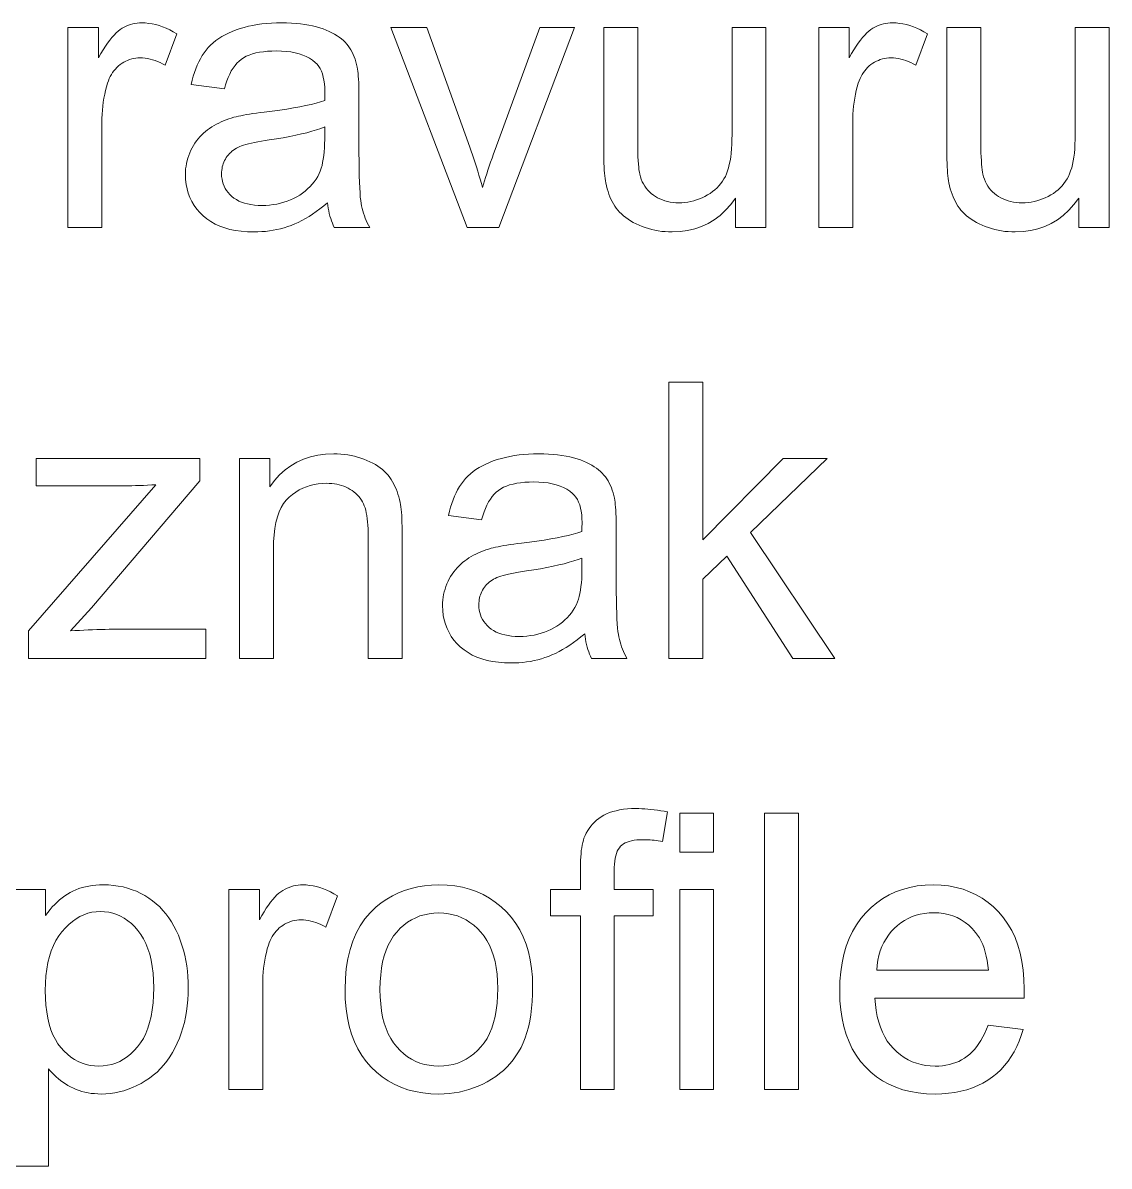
# Model space of a CAD drawing. Extents: x -99 to 297, y 0 to 420.
# Drawn here: x 235.24 to 247.04, y 270.9 to 283.32 of the extents above; entities that cross this region are included whole.
import ezdxf

# ---------------------------------------------------------------- set-up
doc = ezdxf.new("R2010")
doc.units = 0

msp = doc.modelspace()

# ---------------------------------------------------------------- linework, layer by layer
at = {"color": 7, "lineweight": 13}
for points in [[(235.73, 281.101), (235.73, 283.274), (236.062, 283.274), (236.062, 282.945), (236.087, 282.989), (236.112, 283.031), (236.136, 283.069), (236.16, 283.104), (236.184, 283.136), (236.207, 283.165), (236.23, 283.191), (236.253, 283.214), (236.275, 283.233), (236.296, 283.25), (236.318, 283.264), (236.34, 283.276), (236.363, 283.287), (236.386, 283.297), (236.409, 283.305), (236.433, 283.311), (236.457, 283.317), (236.482, 283.32), (236.507, 283.322), (236.533, 283.323), (236.57, 283.322), (236.607, 283.318), (236.645, 283.313), (236.683, 283.304), (236.72, 283.294), (236.758, 283.28), (236.796, 283.265), (236.835, 283.247), (236.873, 283.227), (236.911, 283.205), (236.784, 282.863), (236.757, 282.878), (236.73, 282.892), (236.703, 282.903), (236.676, 282.914), (236.649, 282.923), (236.622, 282.93), (236.595, 282.935), (236.568, 282.939), (236.541, 282.942), (236.514, 282.943), (236.49, 282.942), (236.467, 282.94), (236.444, 282.936), (236.422, 282.931), (236.4, 282.924), (236.378, 282.916), (236.357, 282.907), (236.337, 282.896), (236.317, 282.884), (236.297, 282.87), (236.279, 282.855), (236.261, 282.839), (236.245, 282.821), (236.229, 282.803), (236.215, 282.783), (236.202, 282.762), (236.19, 282.741), (236.179, 282.718), (236.169, 282.694), (236.16, 282.668), (236.149, 282.629), (236.138, 282.588), (236.129, 282.547), (236.121, 282.505), (236.114, 282.463), (236.109, 282.419), (236.104, 282.375), (236.101, 282.33), (236.099, 282.285), (236.099, 282.239), (236.099, 281.101)], [(238.548, 281.369), (238.508, 281.335), (238.467, 281.303), (238.427, 281.274), (238.387, 281.246), (238.348, 281.221), (238.308, 281.197), (238.269, 281.176), (238.231, 281.156), (238.192, 281.139), (238.154, 281.123), (238.116, 281.11), (238.078, 281.098), (238.038, 281.087), (237.999, 281.078), (237.958, 281.07), (237.917, 281.063), (237.876, 281.058), (237.834, 281.055), (237.791, 281.052), (237.748, 281.052), (237.678, 281.053), (237.612, 281.059), (237.548, 281.067), (237.488, 281.08), (237.432, 281.095), (237.378, 281.115), (237.328, 281.137), (237.281, 281.164), (237.238, 281.193), (237.198, 281.227), (237.161, 281.263), (237.128, 281.301), (237.1, 281.34), (237.075, 281.382), (237.053, 281.426), (237.036, 281.472), (237.023, 281.519), (237.013, 281.569), (237.007, 281.62), (237.005, 281.674), (237.006, 281.705), (237.008, 281.737), (237.012, 281.767), (237.017, 281.797), (237.024, 281.827), (237.031, 281.855), (237.041, 281.884), (237.052, 281.912), (237.064, 281.939), (237.078, 281.965), (237.093, 281.991), (237.109, 282.016), (237.126, 282.04), (237.143, 282.063), (237.162, 282.084), (237.181, 282.105), (237.202, 282.125), (237.223, 282.143), (237.245, 282.161), (237.268, 282.177), (237.292, 282.193), (237.317, 282.208), (237.342, 282.222), (237.367, 282.235), (237.393, 282.247), (237.42, 282.259), (237.448, 282.27), (237.476, 282.28), (237.504, 282.289), (237.533, 282.298), (237.556, 282.304), (237.581, 282.309), (237.608, 282.315), (237.638, 282.321), (237.669, 282.326), (237.703, 282.332), (237.739, 282.337), (237.778, 282.342), (237.818, 282.348), (237.861, 282.353), (237.948, 282.364), (238.03, 282.375), (238.107, 282.387), (238.18, 282.399), (238.248, 282.412), (238.311, 282.424), (238.37, 282.438), (238.424, 282.451), (238.473, 282.466), (238.518, 282.48), (238.518, 282.495), (238.518, 282.508), (238.519, 282.521), (238.519, 282.532), (238.519, 282.542), (238.519, 282.551), (238.52, 282.559), (238.52, 282.566), (238.52, 282.572), (238.52, 282.576), (238.519, 282.62), (238.516, 282.661), (238.51, 282.699), (238.503, 282.735), (238.494, 282.768), (238.482, 282.799), (238.469, 282.826), (238.453, 282.851), (238.435, 282.874), (238.415, 282.893), (238.386, 282.917), (238.353, 282.938), (238.318, 282.957), (238.28, 282.973), (238.24, 282.987), (238.197, 282.998), (238.15, 283.007), (238.102, 283.013), (238.05, 283.017), (237.996, 283.018), (237.945, 283.017), (237.897, 283.015), (237.852, 283.01), (237.81, 283.004), (237.77, 282.996), (237.733, 282.986), (237.699, 282.974), (237.667, 282.96), (237.638, 282.945), (237.612, 282.927), (237.588, 282.908), (237.565, 282.885), (237.544, 282.86), (237.523, 282.832), (237.504, 282.801), (237.487, 282.767), (237.47, 282.731), (237.455, 282.692), (237.441, 282.65), (237.429, 282.605), (237.069, 282.654), (237.079, 282.699), (237.091, 282.743), (237.104, 282.785), (237.118, 282.825), (237.134, 282.863), (237.151, 282.899), (237.169, 282.934), (237.188, 282.967), (237.209, 282.998), (237.23, 283.027), (237.254, 283.055), (237.279, 283.082), (237.307, 283.107), (237.337, 283.131), (237.368, 283.153), (237.402, 283.175), (237.437, 283.195), (237.475, 283.213), (237.514, 283.23), (237.556, 283.246), (237.599, 283.261), (237.644, 283.274), (237.69, 283.286), (237.737, 283.296), (237.786, 283.304), (237.836, 283.311), (237.887, 283.316), (237.94, 283.32), (237.994, 283.322), (238.049, 283.323), (238.104, 283.323), (238.156, 283.321), (238.207, 283.317), (238.255, 283.313), (238.301, 283.307), (238.345, 283.3), (238.387, 283.291), (238.428, 283.281), (238.465, 283.27), (238.501, 283.258), (238.535, 283.244), (238.567, 283.23), (238.597, 283.215), (238.626, 283.2), (238.652, 283.184), (238.677, 283.167), (238.7, 283.15), (238.721, 283.131), (238.74, 283.112), (238.757, 283.093), (238.773, 283.073), (238.788, 283.051), (238.802, 283.029), (238.815, 283.005), (238.827, 282.981), (238.838, 282.955), (238.848, 282.928), (238.857, 282.901), (238.865, 282.872), (238.872, 282.842), (238.875, 282.822), (238.878, 282.799), (238.881, 282.772), (238.883, 282.743), (238.885, 282.71), (238.887, 282.675), (238.888, 282.636), (238.889, 282.595), (238.89, 282.55), (238.89, 282.503), (238.89, 282.011), (238.89, 281.913), (238.891, 281.821), (238.892, 281.737), (238.894, 281.661), (238.896, 281.592), (238.899, 281.531), (238.902, 281.477), (238.905, 281.431), (238.909, 281.393), (238.914, 281.362), (238.919, 281.335), (238.925, 281.308), (238.932, 281.281), (238.94, 281.255), (238.949, 281.228), (238.958, 281.202), (238.969, 281.177), (238.981, 281.151), (238.993, 281.126), (239.007, 281.101), (238.622, 281.101), (238.611, 281.124), (238.601, 281.148), (238.591, 281.173), (238.583, 281.199), (238.575, 281.225), (238.568, 281.252), (238.562, 281.28), (238.557, 281.309), (238.552, 281.339)], [(243.883, 281.101), (243.883, 283.274), (244.215, 283.274), (244.215, 282.945), (244.24, 282.989), (244.265, 283.031), (244.289, 283.069), (244.313, 283.104), (244.337, 283.136), (244.36, 283.165), (244.383, 283.191), (244.405, 283.214), (244.427, 283.233), (244.449, 283.25), (244.471, 283.264), (244.493, 283.276), (244.515, 283.287), (244.538, 283.297), (244.562, 283.305), (244.586, 283.311), (244.61, 283.317), (244.635, 283.32), (244.66, 283.322), (244.685, 283.323), (244.723, 283.322), (244.76, 283.318), (244.798, 283.313), (244.835, 283.304), (244.873, 283.294), (244.911, 283.28), (244.949, 283.265), (244.987, 283.247), (245.026, 283.227), (245.064, 283.205), (244.937, 282.863), (244.91, 282.878), (244.883, 282.892), (244.856, 282.903), (244.829, 282.914), (244.802, 282.923), (244.775, 282.93), (244.748, 282.935), (244.721, 282.939), (244.694, 282.942), (244.667, 282.943), (244.643, 282.942), (244.62, 282.94), (244.597, 282.936), (244.574, 282.931), (244.552, 282.924), (244.531, 282.916), (244.51, 282.907), (244.49, 282.896), (244.47, 282.884), (244.45, 282.87), (244.431, 282.855), (244.414, 282.839), (244.397, 282.821), (244.382, 282.803), (244.368, 282.783), (244.355, 282.762), (244.343, 282.741), (244.332, 282.718), (244.322, 282.694), (244.313, 282.668), (244.301, 282.629), (244.291, 282.588), (244.282, 282.547), (244.274, 282.505), (244.267, 282.463), (244.261, 282.419), (244.257, 282.375), (244.254, 282.33), (244.252, 282.285), (244.252, 282.239), (244.252, 281.101)], [(240.065, 281.101), (239.238, 283.274), (239.627, 283.274), (240.093, 281.973), (240.108, 281.93), (240.123, 281.888), (240.138, 281.845), (240.152, 281.801), (240.166, 281.758), (240.18, 281.714), (240.193, 281.669), (240.207, 281.625), (240.22, 281.58), (240.232, 281.535), (240.243, 281.57), (240.254, 281.606), (240.265, 281.644), (240.278, 281.683), (240.291, 281.724), (240.305, 281.766), (240.32, 281.809), (240.336, 281.854), (240.352, 281.9), (240.37, 281.948), (240.853, 283.274), (241.231, 283.274), (240.408, 281.101)], [(242.981, 281.101), (242.981, 281.42), (242.928, 281.35), (242.872, 281.287), (242.812, 281.232), (242.749, 281.184), (242.682, 281.144), (242.611, 281.111), (242.536, 281.085), (242.458, 281.066), (242.377, 281.055), (242.291, 281.052), (242.253, 281.052), (242.215, 281.055), (242.178, 281.058), (242.141, 281.064), (242.105, 281.07), (242.07, 281.078), (242.034, 281.088), (242, 281.099), (241.966, 281.111), (241.932, 281.125), (241.9, 281.141), (241.869, 281.156), (241.84, 281.173), (241.812, 281.19), (241.787, 281.209), (241.763, 281.227), (241.741, 281.247), (241.72, 281.267), (241.701, 281.289), (241.684, 281.311), (241.669, 281.333), (241.654, 281.357), (241.64, 281.382), (241.627, 281.408), (241.616, 281.435), (241.605, 281.462), (241.595, 281.491), (241.586, 281.521), (241.578, 281.552), (241.571, 281.584), (241.567, 281.607), (241.563, 281.632), (241.559, 281.66), (241.556, 281.691), (241.554, 281.724), (241.552, 281.76), (241.55, 281.798), (241.549, 281.839), (241.549, 281.882), (241.548, 281.928), (241.548, 283.274), (241.917, 283.274), (241.917, 282.069), (241.917, 282.013), (241.918, 281.961), (241.919, 281.913), (241.92, 281.868), (241.922, 281.827), (241.925, 281.79), (241.928, 281.757), (241.931, 281.728), (241.935, 281.702), (241.939, 281.68), (241.947, 281.652), (241.956, 281.624), (241.967, 281.598), (241.979, 281.574), (241.993, 281.55), (242.009, 281.528), (242.026, 281.507), (242.045, 281.487), (242.065, 281.469), (242.087, 281.452), (242.11, 281.436), (242.134, 281.422), (242.159, 281.41), (242.185, 281.399), (242.212, 281.39), (242.241, 281.382), (242.27, 281.376), (242.301, 281.372), (242.332, 281.37), (242.365, 281.369), (242.398, 281.37), (242.43, 281.372), (242.462, 281.377), (242.494, 281.383), (242.525, 281.39), (242.556, 281.399), (242.587, 281.411), (242.617, 281.423), (242.647, 281.438), (242.676, 281.454), (242.704, 281.471), (242.731, 281.49), (242.755, 281.51), (242.779, 281.532), (242.8, 281.554), (242.82, 281.578), (242.838, 281.603), (242.854, 281.629), (242.869, 281.656), (242.882, 281.685), (242.893, 281.716), (242.903, 281.749), (242.912, 281.785), (242.92, 281.823), (242.927, 281.864), (242.932, 281.908), (242.936, 281.955), (242.939, 282.004), (242.941, 282.055), (242.942, 282.11), (242.942, 283.274), (243.31, 283.274), (243.31, 281.101)], [(246.707, 281.101), (246.707, 281.42), (246.655, 281.35), (246.598, 281.287), (246.539, 281.232), (246.475, 281.184), (246.408, 281.144), (246.337, 281.111), (246.263, 281.085), (246.185, 281.066), (246.103, 281.055), (246.018, 281.052), (245.979, 281.052), (245.942, 281.055), (245.905, 281.058), (245.868, 281.064), (245.832, 281.07), (245.796, 281.078), (245.761, 281.088), (245.726, 281.099), (245.692, 281.111), (245.658, 281.125), (245.626, 281.141), (245.595, 281.156), (245.566, 281.173), (245.539, 281.19), (245.513, 281.209), (245.489, 281.227), (245.467, 281.247), (245.447, 281.267), (245.428, 281.289), (245.411, 281.311), (245.395, 281.333), (245.38, 281.357), (245.367, 281.382), (245.354, 281.408), (245.342, 281.435), (245.331, 281.462), (245.321, 281.491), (245.312, 281.521), (245.304, 281.552), (245.297, 281.584), (245.293, 281.607), (245.289, 281.632), (245.286, 281.66), (245.283, 281.691), (245.28, 281.724), (245.278, 281.76), (245.277, 281.798), (245.276, 281.839), (245.275, 281.882), (245.275, 281.928), (245.275, 283.274), (245.643, 283.274), (245.643, 282.069), (245.643, 282.013), (245.644, 281.961), (245.645, 281.913), (245.647, 281.868), (245.649, 281.827), (245.651, 281.79), (245.654, 281.757), (245.658, 281.728), (245.661, 281.702), (245.666, 281.68), (245.673, 281.652), (245.683, 281.624), (245.694, 281.598), (245.706, 281.574), (245.72, 281.55), (245.735, 281.528), (245.752, 281.507), (245.771, 281.487), (245.791, 281.469), (245.813, 281.452), (245.836, 281.436), (245.86, 281.422), (245.885, 281.41), (245.912, 281.399), (245.939, 281.39), (245.967, 281.382), (245.997, 281.376), (246.027, 281.372), (246.059, 281.37), (246.091, 281.369), (246.124, 281.37), (246.157, 281.372), (246.189, 281.377), (246.221, 281.383), (246.252, 281.39), (246.283, 281.399), (246.313, 281.411), (246.343, 281.423), (246.373, 281.438), (246.402, 281.454), (246.431, 281.471), (246.457, 281.49), (246.482, 281.51), (246.505, 281.532), (246.526, 281.554), (246.546, 281.578), (246.564, 281.603), (246.58, 281.629), (246.595, 281.656), (246.608, 281.685), (246.619, 281.716), (246.63, 281.749), (246.639, 281.785), (246.647, 281.823), (246.653, 281.864), (246.659, 281.908), (246.663, 281.955), (246.666, 282.004), (246.668, 282.055), (246.668, 282.11), (246.668, 283.274), (247.037, 283.274), (247.037, 281.101)], [(238.518, 282.192), (238.476, 282.175), (238.429, 282.16), (238.379, 282.145), (238.325, 282.13), (238.267, 282.116), (238.205, 282.102), (238.139, 282.089), (238.068, 282.076), (237.994, 282.064), (237.916, 282.052), (237.872, 282.046), (237.83, 282.039), (237.792, 282.032), (237.756, 282.025), (237.722, 282.018), (237.691, 282.01), (237.663, 282.003), (237.638, 281.995), (237.615, 281.987), (237.595, 281.979), (237.576, 281.97), (237.559, 281.961), (237.542, 281.951), (237.526, 281.94), (237.511, 281.928), (237.497, 281.916), (237.484, 281.903), (237.472, 281.889), (237.46, 281.874), (237.449, 281.859), (237.44, 281.843), (237.431, 281.827), (237.423, 281.81), (237.417, 281.793), (237.411, 281.776), (237.406, 281.758), (237.403, 281.74), (237.4, 281.722), (237.399, 281.703), (237.398, 281.684), (237.399, 281.655), (237.403, 281.627), (237.408, 281.6), (237.416, 281.574), (237.426, 281.549), (237.438, 281.525), (237.453, 281.502), (237.47, 281.48), (237.489, 281.459), (237.51, 281.438), (237.533, 281.42), (237.559, 281.403), (237.586, 281.388), (237.616, 281.376), (237.647, 281.365), (237.681, 281.356), (237.717, 281.349), (237.754, 281.344), (237.794, 281.341), (237.836, 281.34), (237.878, 281.341), (237.919, 281.344), (237.96, 281.349), (237.999, 281.355), (238.037, 281.364), (238.075, 281.374), (238.111, 281.386), (238.147, 281.4), (238.181, 281.416), (238.215, 281.433), (238.247, 281.453), (238.278, 281.473), (238.306, 281.495), (238.333, 281.519), (238.359, 281.544), (238.382, 281.57), (238.404, 281.597), (238.424, 281.626), (238.442, 281.656), (238.458, 281.688), (238.47, 281.714), (238.48, 281.743), (238.489, 281.774), (238.496, 281.807), (238.503, 281.843), (238.508, 281.881), (238.512, 281.921), (238.515, 281.964), (238.517, 282.009), (238.518, 282.056)], [(242.256, 276.419), (242.256, 279.419), (242.625, 279.419), (242.625, 277.708), (243.496, 278.592), (243.973, 278.592), (243.142, 277.786), (244.057, 276.419), (243.603, 276.419), (242.885, 277.53), (242.625, 277.28), (242.625, 276.419)], [(235.303, 276.419), (235.303, 276.717), (236.686, 278.305), (236.64, 278.303), (236.594, 278.301), (236.55, 278.299), (236.507, 278.298), (236.465, 278.296), (236.424, 278.295), (236.384, 278.294), (236.345, 278.294), (236.307, 278.293), (236.271, 278.293), (235.385, 278.293), (235.385, 278.592), (237.161, 278.592), (237.161, 278.348), (235.984, 276.969), (235.757, 276.717), (235.806, 276.721), (235.855, 276.724), (235.903, 276.727), (235.95, 276.729), (235.997, 276.731), (236.043, 276.733), (236.089, 276.734), (236.134, 276.735), (236.178, 276.736), (236.222, 276.736), (237.226, 276.736), (237.226, 276.419)], [(237.593, 276.419), (237.593, 278.592), (237.924, 278.592), (237.924, 278.283), (237.974, 278.351), (238.028, 278.412), (238.087, 278.466), (238.15, 278.512), (238.217, 278.552), (238.288, 278.584), (238.364, 278.609), (238.443, 278.627), (238.528, 278.637), (238.616, 278.641), (238.655, 278.64), (238.693, 278.638), (238.731, 278.635), (238.768, 278.63), (238.804, 278.623), (238.84, 278.616), (238.875, 278.606), (238.91, 278.596), (238.944, 278.584), (238.977, 278.57), (239.009, 278.556), (239.04, 278.54), (239.068, 278.524), (239.096, 278.507), (239.121, 278.489), (239.145, 278.47), (239.167, 278.45), (239.188, 278.429), (239.206, 278.408), (239.224, 278.385), (239.24, 278.362), (239.254, 278.338), (239.268, 278.313), (239.281, 278.287), (239.293, 278.26), (239.304, 278.232), (239.314, 278.204), (239.323, 278.174), (239.331, 278.144), (239.338, 278.113), (239.342, 278.091), (239.346, 278.066), (239.349, 278.038), (239.351, 278.007), (239.354, 277.972), (239.355, 277.935), (239.357, 277.895), (239.358, 277.851), (239.358, 277.805), (239.359, 277.755), (239.359, 276.419), (238.99, 276.419), (238.99, 277.741), (238.99, 277.785), (238.989, 277.826), (238.986, 277.866), (238.983, 277.903), (238.98, 277.937), (238.975, 277.97), (238.969, 278), (238.963, 278.028), (238.956, 278.054), (238.947, 278.077), (238.938, 278.099), (238.928, 278.12), (238.916, 278.14), (238.902, 278.159), (238.888, 278.178), (238.872, 278.195), (238.855, 278.211), (238.836, 278.227), (238.816, 278.242), (238.795, 278.255), (238.773, 278.268), (238.75, 278.279), (238.726, 278.289), (238.701, 278.298), (238.676, 278.305), (238.65, 278.311), (238.623, 278.316), (238.596, 278.319), (238.567, 278.321), (238.538, 278.322), (238.492, 278.32), (238.447, 278.316), (238.403, 278.308), (238.36, 278.298), (238.319, 278.284), (238.279, 278.268), (238.24, 278.249), (238.203, 278.226), (238.167, 278.201), (238.132, 278.172), (238.099, 278.14), (238.07, 278.102), (238.045, 278.059), (238.023, 278.01), (238.004, 277.956), (237.988, 277.897), (237.976, 277.832), (237.968, 277.762), (237.963, 277.686), (237.961, 277.606), (237.961, 276.419)], [(241.342, 276.687), (241.301, 276.653), (241.26, 276.621), (241.22, 276.592), (241.18, 276.564), (241.141, 276.538), (241.102, 276.515), (241.063, 276.493), (241.024, 276.474), (240.986, 276.457), (240.948, 276.441), (240.91, 276.428), (240.871, 276.415), (240.832, 276.405), (240.792, 276.395), (240.752, 276.387), (240.711, 276.381), (240.669, 276.376), (240.627, 276.372), (240.585, 276.37), (240.542, 276.37), (240.472, 276.371), (240.405, 276.377), (240.342, 276.385), (240.282, 276.398), (240.225, 276.413), (240.171, 276.433), (240.121, 276.455), (240.075, 276.482), (240.031, 276.511), (239.991, 276.545), (239.954, 276.581), (239.922, 276.618), (239.893, 276.658), (239.868, 276.7), (239.847, 276.744), (239.829, 276.79), (239.816, 276.837), (239.806, 276.887), (239.801, 276.938), (239.799, 276.992), (239.799, 277.023), (239.802, 277.054), (239.805, 277.085), (239.81, 277.115), (239.817, 277.144), (239.825, 277.173), (239.834, 277.202), (239.845, 277.229), (239.858, 277.257), (239.871, 277.283), (239.886, 277.309), (239.902, 277.334), (239.919, 277.358), (239.937, 277.381), (239.955, 277.402), (239.975, 277.423), (239.995, 277.443), (240.016, 277.461), (240.039, 277.479), (240.062, 277.495), (240.085, 277.511), (240.11, 277.525), (240.135, 277.539), (240.161, 277.553), (240.187, 277.565), (240.214, 277.577), (240.241, 277.588), (240.269, 277.598), (240.297, 277.607), (240.327, 277.616), (240.349, 277.622), (240.374, 277.627), (240.402, 277.633), (240.431, 277.638), (240.463, 277.644), (240.497, 277.649), (240.533, 277.655), (240.571, 277.66), (240.611, 277.666), (240.654, 277.671), (240.741, 277.682), (240.823, 277.693), (240.901, 277.705), (240.973, 277.717), (241.041, 277.729), (241.105, 277.742), (241.163, 277.756), (241.217, 277.769), (241.266, 277.783), (241.311, 277.798), (241.311, 277.813), (241.312, 277.826), (241.312, 277.838), (241.312, 277.85), (241.312, 277.86), (241.313, 277.869), (241.313, 277.877), (241.313, 277.884), (241.313, 277.889), (241.313, 277.894), (241.312, 277.938), (241.309, 277.979), (241.304, 278.017), (241.296, 278.053), (241.287, 278.086), (241.275, 278.116), (241.262, 278.144), (241.246, 278.169), (241.228, 278.192), (241.209, 278.211), (241.179, 278.235), (241.147, 278.256), (241.112, 278.275), (241.074, 278.291), (241.033, 278.305), (240.99, 278.316), (240.944, 278.325), (240.895, 278.331), (240.843, 278.335), (240.789, 278.336), (240.739, 278.335), (240.691, 278.333), (240.645, 278.328), (240.603, 278.322), (240.563, 278.313), (240.526, 278.303), (240.492, 278.292), (240.46, 278.278), (240.432, 278.262), (240.405, 278.245), (240.381, 278.225), (240.358, 278.203), (240.337, 278.178), (240.317, 278.15), (240.298, 278.119), (240.28, 278.085), (240.264, 278.049), (240.249, 278.01), (240.235, 277.968), (240.222, 277.923), (239.862, 277.972), (239.873, 278.017), (239.884, 278.061), (239.897, 278.103), (239.912, 278.143), (239.927, 278.181), (239.944, 278.217), (239.962, 278.252), (239.981, 278.285), (240.002, 278.316), (240.024, 278.345), (240.047, 278.373), (240.073, 278.4), (240.1, 278.425), (240.13, 278.449), (240.161, 278.471), (240.195, 278.492), (240.23, 278.512), (240.268, 278.531), (240.308, 278.548), (240.349, 278.564), (240.392, 278.579), (240.437, 278.592), (240.483, 278.603), (240.53, 278.613), (240.579, 278.622), (240.629, 278.629), (240.68, 278.634), (240.733, 278.638), (240.787, 278.64), (240.842, 278.641), (240.897, 278.64), (240.949, 278.638), (241, 278.635), (241.048, 278.631), (241.095, 278.625), (241.139, 278.617), (241.181, 278.609), (241.221, 278.599), (241.259, 278.588), (241.295, 278.576), (241.328, 278.562), (241.36, 278.548), (241.391, 278.533), (241.419, 278.518), (241.445, 278.502), (241.47, 278.485), (241.493, 278.467), (241.514, 278.449), (241.533, 278.43), (241.55, 278.411), (241.566, 278.39), (241.581, 278.369), (241.595, 278.347), (241.608, 278.323), (241.62, 278.299), (241.631, 278.273), (241.641, 278.246), (241.65, 278.219), (241.658, 278.19), (241.665, 278.16), (241.668, 278.14), (241.672, 278.116), (241.674, 278.09), (241.677, 278.061), (241.679, 278.028), (241.68, 277.993), (241.682, 277.954), (241.683, 277.913), (241.683, 277.868), (241.683, 277.82), (241.683, 277.329), (241.684, 277.23), (241.684, 277.139), (241.686, 277.055), (241.687, 276.979), (241.689, 276.91), (241.692, 276.849), (241.695, 276.795), (241.698, 276.749), (241.702, 276.711), (241.707, 276.68), (241.712, 276.652), (241.718, 276.626), (241.725, 276.599), (241.733, 276.573), (241.742, 276.546), (241.752, 276.52), (241.762, 276.495), (241.774, 276.469), (241.787, 276.444), (241.8, 276.419), (241.415, 276.419), (241.404, 276.442), (241.394, 276.466), (241.385, 276.491), (241.376, 276.517), (241.368, 276.543), (241.361, 276.57), (241.355, 276.598), (241.35, 276.627), (241.345, 276.656)], [(241.311, 277.509), (241.269, 277.493), (241.223, 277.478), (241.173, 277.463), (241.118, 277.448), (241.06, 277.434), (240.998, 277.42), (240.932, 277.407), (240.862, 277.394), (240.788, 277.382), (240.709, 277.37), (240.665, 277.364), (240.624, 277.357), (240.585, 277.35), (240.549, 277.343), (240.515, 277.335), (240.485, 277.328), (240.456, 277.32), (240.431, 277.313), (240.408, 277.305), (240.388, 277.297), (240.37, 277.288), (240.352, 277.279), (240.335, 277.269), (240.32, 277.258), (240.305, 277.246), (240.291, 277.234), (240.277, 277.221), (240.265, 277.207), (240.253, 277.192), (240.243, 277.177), (240.233, 277.161), (240.224, 277.145), (240.217, 277.128), (240.21, 277.111), (240.204, 277.094), (240.2, 277.076), (240.196, 277.058), (240.194, 277.04), (240.192, 277.021), (240.192, 277.002), (240.193, 276.973), (240.196, 276.945), (240.202, 276.918), (240.209, 276.892), (240.219, 276.867), (240.232, 276.843), (240.246, 276.82), (240.263, 276.798), (240.282, 276.776), (240.303, 276.756), (240.326, 276.738), (240.352, 276.721), (240.379, 276.706), (240.409, 276.693), (240.44, 276.683), (240.474, 276.674), (240.51, 276.667), (240.548, 276.662), (240.588, 276.659), (240.63, 276.658), (240.672, 276.659), (240.713, 276.662), (240.753, 276.667), (240.792, 276.673), (240.831, 276.681), (240.868, 276.692), (240.904, 276.704), (240.94, 276.718), (240.974, 276.734), (241.008, 276.751), (241.04, 276.771), (241.071, 276.791), (241.1, 276.813), (241.127, 276.837), (241.152, 276.861), (241.175, 276.888), (241.197, 276.915), (241.217, 276.944), (241.235, 276.974), (241.252, 277.006), (241.263, 277.032), (241.273, 277.061), (241.282, 277.092), (241.29, 277.125), (241.296, 277.161), (241.301, 277.199), (241.306, 277.239), (241.309, 277.282), (241.31, 277.327), (241.311, 277.374)], [(241.296, 271.737), (241.296, 273.623), (240.97, 273.623), (240.97, 273.91), (241.296, 273.91), (241.296, 274.141), (241.296, 274.184), (241.297, 274.224), (241.299, 274.262), (241.302, 274.298), (241.305, 274.332), (241.31, 274.363), (241.315, 274.392), (241.32, 274.419), (241.327, 274.444), (241.334, 274.466), (241.346, 274.495), (241.359, 274.522), (241.374, 274.548), (241.39, 274.572), (241.408, 274.596), (241.427, 274.619), (241.449, 274.64), (241.471, 274.661), (241.496, 274.68), (241.522, 274.699), (241.55, 274.716), (241.58, 274.731), (241.612, 274.744), (241.646, 274.756), (241.683, 274.765), (241.721, 274.773), (241.762, 274.78), (241.805, 274.784), (241.85, 274.787), (241.897, 274.788), (241.929, 274.787), (241.961, 274.786), (241.993, 274.784), (242.027, 274.782), (242.061, 274.779), (242.096, 274.774), (242.131, 274.77), (242.167, 274.764), (242.204, 274.758), (242.241, 274.751), (242.186, 274.43), (242.163, 274.434), (242.14, 274.437), (242.118, 274.44), (242.096, 274.443), (242.074, 274.445), (242.053, 274.447), (242.031, 274.448), (242.01, 274.449), (241.989, 274.45), (241.969, 274.45), (241.936, 274.449), (241.906, 274.447), (241.877, 274.444), (241.85, 274.439), (241.826, 274.432), (241.803, 274.424), (241.782, 274.415), (241.763, 274.404), (241.746, 274.392), (241.731, 274.378), (241.718, 274.363), (241.706, 274.345), (241.696, 274.324), (241.687, 274.301), (241.679, 274.276), (241.673, 274.248), (241.668, 274.217), (241.665, 274.184), (241.663, 274.148), (241.662, 274.11), (241.662, 273.91), (242.085, 273.91), (242.085, 273.623), (241.662, 273.623), (241.662, 271.737)], [(242.374, 274.313), (242.374, 274.737), (242.742, 274.737), (242.742, 274.313)], [(243.295, 271.737), (243.295, 274.737), (243.663, 274.737), (243.663, 271.737)], [(237.477, 271.737), (237.477, 273.91), (237.809, 273.91), (237.809, 273.58), (237.834, 273.625), (237.859, 273.667), (237.883, 273.705), (237.907, 273.74), (237.931, 273.772), (237.954, 273.801), (237.977, 273.827), (237.999, 273.85), (238.021, 273.869), (238.043, 273.885), (238.065, 273.899), (238.087, 273.912), (238.109, 273.923), (238.132, 273.932), (238.156, 273.941), (238.18, 273.947), (238.204, 273.952), (238.229, 273.956), (238.254, 273.958), (238.279, 273.959), (238.317, 273.958), (238.354, 273.954), (238.392, 273.948), (238.429, 273.94), (238.467, 273.929), (238.505, 273.916), (238.543, 273.901), (238.581, 273.883), (238.619, 273.863), (238.658, 273.84), (238.531, 273.499), (238.504, 273.514), (238.477, 273.527), (238.45, 273.539), (238.423, 273.55), (238.396, 273.558), (238.369, 273.566), (238.342, 273.571), (238.315, 273.575), (238.288, 273.578), (238.261, 273.578), (238.237, 273.578), (238.214, 273.575), (238.191, 273.572), (238.168, 273.567), (238.146, 273.56), (238.125, 273.552), (238.104, 273.543), (238.083, 273.532), (238.063, 273.519), (238.044, 273.506), (238.025, 273.491), (238.008, 273.474), (237.991, 273.457), (237.976, 273.439), (237.962, 273.419), (237.948, 273.398), (237.936, 273.376), (237.925, 273.353), (237.916, 273.329), (237.907, 273.304), (237.895, 273.264), (237.885, 273.224), (237.875, 273.183), (237.867, 273.141), (237.861, 273.098), (237.855, 273.055), (237.851, 273.011), (237.848, 272.966), (237.846, 272.921), (237.845, 272.874), (237.845, 271.737)], [(238.74, 272.823), (238.743, 272.941), (238.753, 273.052), (238.77, 273.157), (238.793, 273.256), (238.824, 273.349), (238.86, 273.435), (238.904, 273.515), (238.954, 273.589), (239.012, 273.656), (239.075, 273.717), (239.133, 273.763), (239.192, 273.804), (239.255, 273.841), (239.319, 273.872), (239.386, 273.899), (239.456, 273.92), (239.528, 273.937), (239.602, 273.949), (239.679, 273.957), (239.759, 273.959), (239.847, 273.956), (239.931, 273.947), (240.013, 273.933), (240.091, 273.912), (240.166, 273.886), (240.238, 273.853), (240.306, 273.815), (240.371, 273.771), (240.433, 273.721), (240.491, 273.665), (240.545, 273.604), (240.594, 273.539), (240.636, 273.469), (240.673, 273.395), (240.705, 273.316), (240.73, 273.232), (240.75, 273.144), (240.764, 273.052), (240.773, 272.955), (240.776, 272.854), (240.775, 272.772), (240.771, 272.693), (240.764, 272.618), (240.756, 272.547), (240.744, 272.479), (240.73, 272.415), (240.714, 272.354), (240.695, 272.297), (240.674, 272.244), (240.65, 272.194), (240.624, 272.147), (240.595, 272.102), (240.564, 272.059), (240.531, 272.019), (240.495, 271.98), (240.458, 271.944), (240.418, 271.91), (240.375, 271.878), (240.331, 271.848), (240.284, 271.82), (240.235, 271.795), (240.186, 271.773), (240.135, 271.753), (240.084, 271.735), (240.032, 271.721), (239.979, 271.709), (239.925, 271.699), (239.871, 271.693), (239.815, 271.689), (239.759, 271.687), (239.669, 271.69), (239.583, 271.699), (239.501, 271.714), (239.422, 271.734), (239.346, 271.761), (239.274, 271.793), (239.206, 271.831), (239.141, 271.875), (239.079, 271.924), (239.021, 271.98), (238.968, 272.041), (238.92, 272.107), (238.878, 272.179), (238.841, 272.255), (238.81, 272.337), (238.785, 272.424), (238.765, 272.516), (238.751, 272.613), (238.742, 272.716)], [(242.374, 271.737), (242.374, 273.91), (242.742, 273.91), (242.742, 271.737)], [(245.722, 272.436), (246.103, 272.389), (246.083, 272.324), (246.06, 272.262), (246.035, 272.203), (246.006, 272.146), (245.974, 272.093), (245.939, 272.043), (245.901, 271.996), (245.86, 271.951), (245.816, 271.91), (245.769, 271.872), (245.719, 271.837), (245.666, 271.805), (245.611, 271.778), (245.553, 271.754), (245.492, 271.733), (245.428, 271.717), (245.362, 271.704), (245.293, 271.695), (245.221, 271.689), (245.147, 271.687), (245.053, 271.69), (244.964, 271.699), (244.879, 271.714), (244.797, 271.734), (244.719, 271.761), (244.646, 271.793), (244.576, 271.831), (244.51, 271.875), (244.449, 271.925), (244.391, 271.981), (244.338, 272.042), (244.29, 272.108), (244.248, 272.179), (244.212, 272.254), (244.181, 272.334), (244.156, 272.419), (244.137, 272.508), (244.123, 272.602), (244.114, 272.701), (244.111, 272.805), (244.114, 272.912), (244.123, 273.014), (244.137, 273.112), (244.157, 273.204), (244.182, 273.292), (244.213, 273.375), (244.25, 273.452), (244.292, 273.525), (244.34, 273.593), (244.394, 273.656), (244.452, 273.714), (244.513, 273.765), (244.578, 273.811), (244.647, 273.85), (244.718, 273.883), (244.793, 273.91), (244.871, 273.932), (244.953, 273.947), (245.038, 273.956), (245.126, 273.959), (245.212, 273.956), (245.294, 273.947), (245.374, 273.932), (245.45, 273.911), (245.522, 273.885), (245.592, 273.852), (245.658, 273.814), (245.722, 273.769), (245.782, 273.719), (245.839, 273.662), (245.891, 273.6), (245.938, 273.534), (245.979, 273.462), (246.015, 273.386), (246.046, 273.305), (246.071, 273.219), (246.09, 273.128), (246.104, 273.033), (246.112, 272.933), (246.115, 272.827), (246.115, 272.82), (246.115, 272.813), (246.115, 272.805), (246.115, 272.796), (246.114, 272.786), (246.114, 272.776), (246.114, 272.765), (246.114, 272.754), (246.113, 272.742), (246.113, 272.729), (244.492, 272.729), (244.498, 272.659), (244.507, 272.593), (244.519, 272.529), (244.534, 272.469), (244.553, 272.413), (244.575, 272.36), (244.6, 272.31), (244.628, 272.263), (244.66, 272.22), (244.695, 272.181), (244.732, 272.144), (244.771, 272.112), (244.812, 272.084), (244.855, 272.059), (244.899, 272.038), (244.946, 272.021), (244.994, 272.007), (245.044, 271.998), (245.095, 271.992), (245.149, 271.99), (245.189, 271.991), (245.228, 271.995), (245.265, 272), (245.302, 272.007), (245.337, 272.017), (245.371, 272.029), (245.403, 272.042), (245.435, 272.058), (245.466, 272.077), (245.495, 272.097), (245.523, 272.119), (245.55, 272.144), (245.575, 272.172), (245.6, 272.202), (245.623, 272.235), (245.645, 272.27), (245.666, 272.308), (245.686, 272.348), (245.705, 272.391)], [(235.484, 272.811), (235.486, 272.729), (235.491, 272.652), (235.499, 272.579), (235.511, 272.51), (235.526, 272.446), (235.545, 272.386), (235.567, 272.331), (235.593, 272.28), (235.621, 272.233), (235.654, 272.191), (235.688, 272.153), (235.725, 272.119), (235.762, 272.089), (235.801, 272.063), (235.841, 272.04), (235.883, 272.022), (235.927, 272.008), (235.971, 271.998), (236.017, 271.992), (236.065, 271.99), (236.113, 271.992), (236.16, 271.999), (236.206, 272.009), (236.25, 272.024), (236.293, 272.042), (236.334, 272.065), (236.374, 272.092), (236.413, 272.123), (236.45, 272.159), (236.486, 272.198), (236.519, 272.242), (236.549, 272.29), (236.575, 272.343), (236.598, 272.401), (236.617, 272.463), (236.633, 272.529), (236.645, 272.601), (236.654, 272.676), (236.659, 272.757), (236.661, 272.842), (236.659, 272.923), (236.654, 272.999), (236.645, 273.072), (236.633, 273.141), (236.618, 273.205), (236.599, 273.265), (236.577, 273.321), (236.551, 273.373), (236.522, 273.42), (236.49, 273.464), (236.455, 273.503), (236.419, 273.538), (236.381, 273.569), (236.342, 273.596), (236.302, 273.619), (236.261, 273.637), (236.218, 273.652), (236.174, 273.662), (236.128, 273.668), (236.081, 273.67), (236.035, 273.668), (235.989, 273.662), (235.945, 273.651), (235.902, 273.635), (235.86, 273.615), (235.819, 273.591), (235.779, 273.563), (235.74, 273.53), (235.702, 273.492), (235.665, 273.45), (235.631, 273.404), (235.6, 273.354), (235.573, 273.3), (235.549, 273.242), (235.529, 273.181), (235.513, 273.115), (235.5, 273.045), (235.491, 272.971), (235.486, 272.893)], [(239.118, 272.823), (239.12, 272.742), (239.126, 272.665), (239.135, 272.592), (239.147, 272.523), (239.164, 272.458), (239.184, 272.398), (239.207, 272.342), (239.235, 272.29), (239.266, 272.242), (239.3, 272.198), (239.338, 272.159), (239.377, 272.123), (239.418, 272.092), (239.461, 272.065), (239.506, 272.042), (239.553, 272.024), (239.601, 272.009), (239.652, 271.999), (239.704, 271.992), (239.759, 271.99), (239.813, 271.992), (239.865, 271.999), (239.915, 272.009), (239.963, 272.024), (240.01, 272.043), (240.055, 272.065), (240.098, 272.093), (240.139, 272.124), (240.178, 272.159), (240.215, 272.199), (240.25, 272.243), (240.281, 272.291), (240.308, 272.344), (240.332, 272.401), (240.352, 272.463), (240.368, 272.528), (240.381, 272.599), (240.39, 272.673), (240.395, 272.752), (240.397, 272.835), (240.395, 272.914), (240.39, 272.989), (240.381, 273.06), (240.368, 273.127), (240.351, 273.19), (240.331, 273.249), (240.307, 273.304), (240.28, 273.355), (240.249, 273.403), (240.214, 273.446), (240.177, 273.486), (240.137, 273.521), (240.096, 273.552), (240.053, 273.579), (240.009, 273.602), (239.962, 273.621), (239.914, 273.635), (239.864, 273.646), (239.812, 273.652), (239.759, 273.654), (239.704, 273.652), (239.652, 273.646), (239.601, 273.635), (239.553, 273.621), (239.506, 273.602), (239.461, 273.58), (239.418, 273.553), (239.377, 273.522), (239.338, 273.487), (239.3, 273.447), (239.266, 273.404), (239.235, 273.356), (239.207, 273.304), (239.184, 273.248), (239.164, 273.188), (239.147, 273.123), (239.135, 273.055), (239.126, 272.982), (239.12, 272.905)], [(244.513, 273.032), (245.726, 273.032), (245.72, 273.085), (245.713, 273.136), (245.703, 273.184), (245.692, 273.229), (245.679, 273.272), (245.664, 273.312), (245.648, 273.349), (245.629, 273.383), (245.609, 273.414), (245.587, 273.443), (245.551, 273.484), (245.512, 273.52), (245.472, 273.552), (245.429, 273.579), (245.385, 273.603), (245.338, 273.622), (245.289, 273.637), (245.238, 273.648), (245.186, 273.654), (245.131, 273.656), (245.081, 273.654), (245.032, 273.649), (244.986, 273.641), (244.94, 273.629), (244.897, 273.614), (244.855, 273.595), (244.815, 273.573), (244.776, 273.547), (244.739, 273.518), (244.704, 273.486), (244.671, 273.451), (244.641, 273.414), (244.614, 273.374), (244.59, 273.332), (244.57, 273.288), (244.552, 273.241), (244.537, 273.192), (244.526, 273.141), (244.518, 273.088)]]:
    msp.add_lwpolyline(points, close=True, dxfattribs=at)
msp.add_lwpolyline([(235.15, 273.91), (235.486, 273.91), (235.486, 273.627), (235.51, 273.66), (235.535, 273.69), (235.56, 273.719), (235.586, 273.747), (235.612, 273.772), (235.639, 273.797), (235.667, 273.819), (235.695, 273.84), (235.724, 273.859), (235.754, 273.876), (235.784, 273.892), (235.816, 273.906), (235.849, 273.918), (235.884, 273.929), (235.919, 273.938), (235.956, 273.946), (235.994, 273.951), (236.034, 273.956), (236.074, 273.958), (236.116, 273.959), (236.171, 273.958), (236.225, 273.953), (236.277, 273.946), (236.328, 273.936), (236.378, 273.923), (236.427, 273.907), (236.474, 273.889), (236.52, 273.867), (236.564, 273.843), (236.607, 273.816), (236.649, 273.786), (236.688, 273.754), (236.726, 273.719), (236.761, 273.682), (236.794, 273.643), (236.825, 273.601), (236.854, 273.557), (236.881, 273.511), (236.906, 273.463), (236.929, 273.412), (236.949, 273.359), (236.968, 273.305), (236.984, 273.25), (236.998, 273.195), (237.01, 273.138), (237.02, 273.08), (237.027, 273.022), (237.033, 272.962), (237.036, 272.901), (237.037, 272.84), (237.036, 272.774), (237.032, 272.709), (237.026, 272.645), (237.018, 272.583), (237.007, 272.523), (236.994, 272.463), (236.978, 272.405), (236.96, 272.348), (236.94, 272.293), (236.917, 272.239), (236.892, 272.187), (236.865, 272.137), (236.836, 272.09), (236.804, 272.045), (236.771, 272.003), (236.735, 271.963), (236.697, 271.926), (236.656, 271.892), (236.614, 271.859), (236.569, 271.83), (236.524, 271.803), (236.477, 271.778), (236.43, 271.757), (236.383, 271.739), (236.335, 271.723), (236.287, 271.71), (236.238, 271.7), (236.189, 271.693), (236.14, 271.689), (236.09, 271.687), (236.053, 271.688), (236.017, 271.691), (235.982, 271.694), (235.948, 271.7), (235.915, 271.707), (235.882, 271.715), (235.85, 271.726), (235.819, 271.737), (235.789, 271.75), (235.759, 271.765), (235.73, 271.781), (235.703, 271.798), (235.676, 271.816), (235.65, 271.834), (235.626, 271.853), (235.602, 271.873), (235.58, 271.894), (235.558, 271.916), (235.538, 271.938), (235.519, 271.962), (235.519, 270.904), (235.15, 270.904)], dxfattribs=at)

doc.saveas('drawing.dxf')
